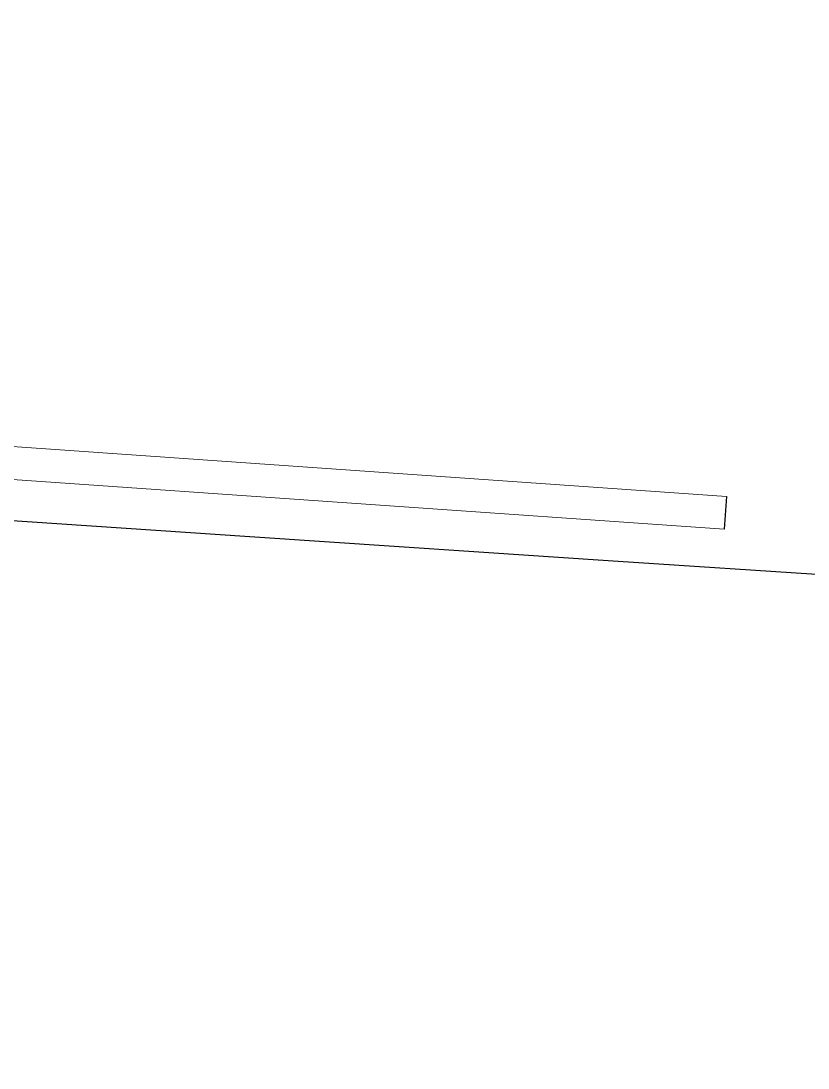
# Model space of a CAD drawing. Header units: millimetres. Extents: x 1587714 to 3094800, y -694377 to -413614.
# Drawn here: x 2257985 to 2258393, y -550107 to -549565 of the extents above; entities that cross this region are included whole.
import ezdxf

# ---------------------------------------------------------------- set-up
doc = ezdxf.new("R2010")
doc.units = ezdxf.units.MM

# ---------------------------------------------------------------- blocks, each defined once
blk = doc.blocks.new('poste RT1 vista lateral')
at = {"color": 7, "linetype": 'Continuous', "lineweight": 15}
for p, q in [((1962.7506, 8934.3827), (1568.5253, 8961.9496)), ((1578.2917, 8944.2255), (1961.5648, 8917.4245))]:
    blk.add_line(p, q, dxfattribs=at)
blk.add_line((1962.7506, 8934.3827), (1961.5648, 8917.4245))

msp = doc.modelspace()

# ---------------------------------------------------------------- linework, layer by layer
at = {"color": 4}
msp.add_arc((2278010.9399, -211499.4674), 338618.7241, 266.338764835, 274.609482827, dxfattribs=at)
at = {"color": 5}
msp.add_arc((2284890.0934, -149696.4433), 401031.0256, 265.924669969, 272.90632703, dxfattribs=at)

# ---------------------------------------------------------------- block references
msp.add_blockref('poste RT1 vista lateral', (2256387.7201, -558745.6049))

doc.saveas('drawing.dxf')
